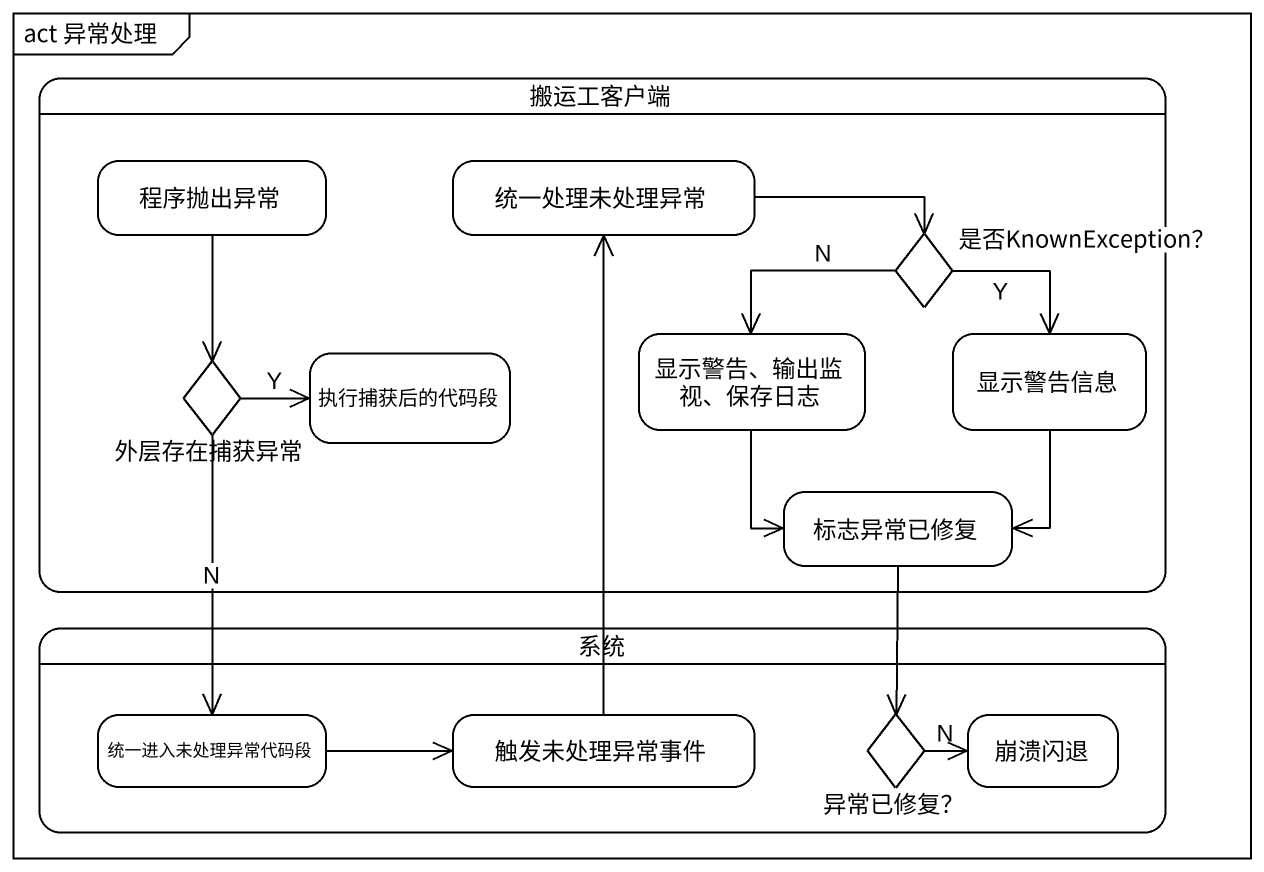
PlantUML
@startuml
mainframe act 异常处理
hide empty description
state 搬运工客户端 {
  state 程序抛出异常
  state 统一处理未处理异常
  state "是否KnownException？" as 是否KnownException <<choice>>
  state "显示警告、输出监视、保存日志" as 显示警告_输出监视_保存日志
  state 显示警告信息
  state 外层存在捕获异常 <<choice>>
  state 执行捕获后的代码段
  state 标志异常已修复
}
state 系统 {
  state 统一进入未处理异常代码段
  state 触发未处理异常事件
  state "异常已修复？" as 异常已修复 <<choice>>
  state 崩溃闪退
}
程序抛出异常 --> 外层存在捕获异常
统一处理未处理异常 -right-> 是否KnownException
是否KnownException --> 显示警告_输出监视_保存日志 : N
是否KnownException --> 显示警告信息 : Y
显示警告_输出监视_保存日志 --> 标志异常已修复
显示警告信息 --> 标志异常已修复
外层存在捕获异常 -right-> 执行捕获后的代码段 : Y
外层存在捕获异常 --> 统一进入未处理异常代码段 : N
标志异常已修复 --> 异常已修复
统一进入未处理异常代码段 -right-> 触发未处理异常事件
触发未处理异常事件 -up-> 统一处理未处理异常
异常已修复 -right-> 崩溃闪退 : N
@enduml
